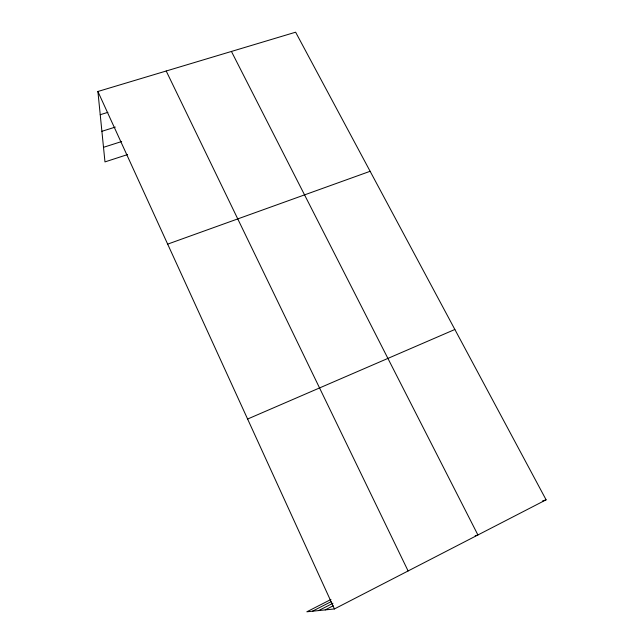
<?xml version="1.0" encoding="UTF-8"?>
<svg xmlns="http://www.w3.org/2000/svg" width="644" height="644" viewBox="0 0 644 644"><rect width="100%" height="100%" fill="white"/><g stroke="black" fill="none" stroke-linecap="round" stroke-linejoin="round"><path stroke-width="0.97" d="M325.18 609.9L333.19 605.787M330.96 599.459L306.834 611.8L334.413 608.95L546.104 499.816L295.628 32.2L97.896 91.488L104.972 161.902L127.593 154.568M312.437 611.22L331.048 601.689M318.659 610.576L332.956 603.243M247.61 419.035L454.865 329.478M167.665 244.132L370.131 171.288M542.417 501.016L546.104 499.816M103.507 147.315L121.684 141.519M101.897 131.304L115.316 127.093M100.223 114.704L107.918 112.338M475.151 535.76L477.92 534.971L231.429 51.448M166.2 71.009L408.103 570.962M97.896 91.488L334.413 608.95"/></g></svg>
